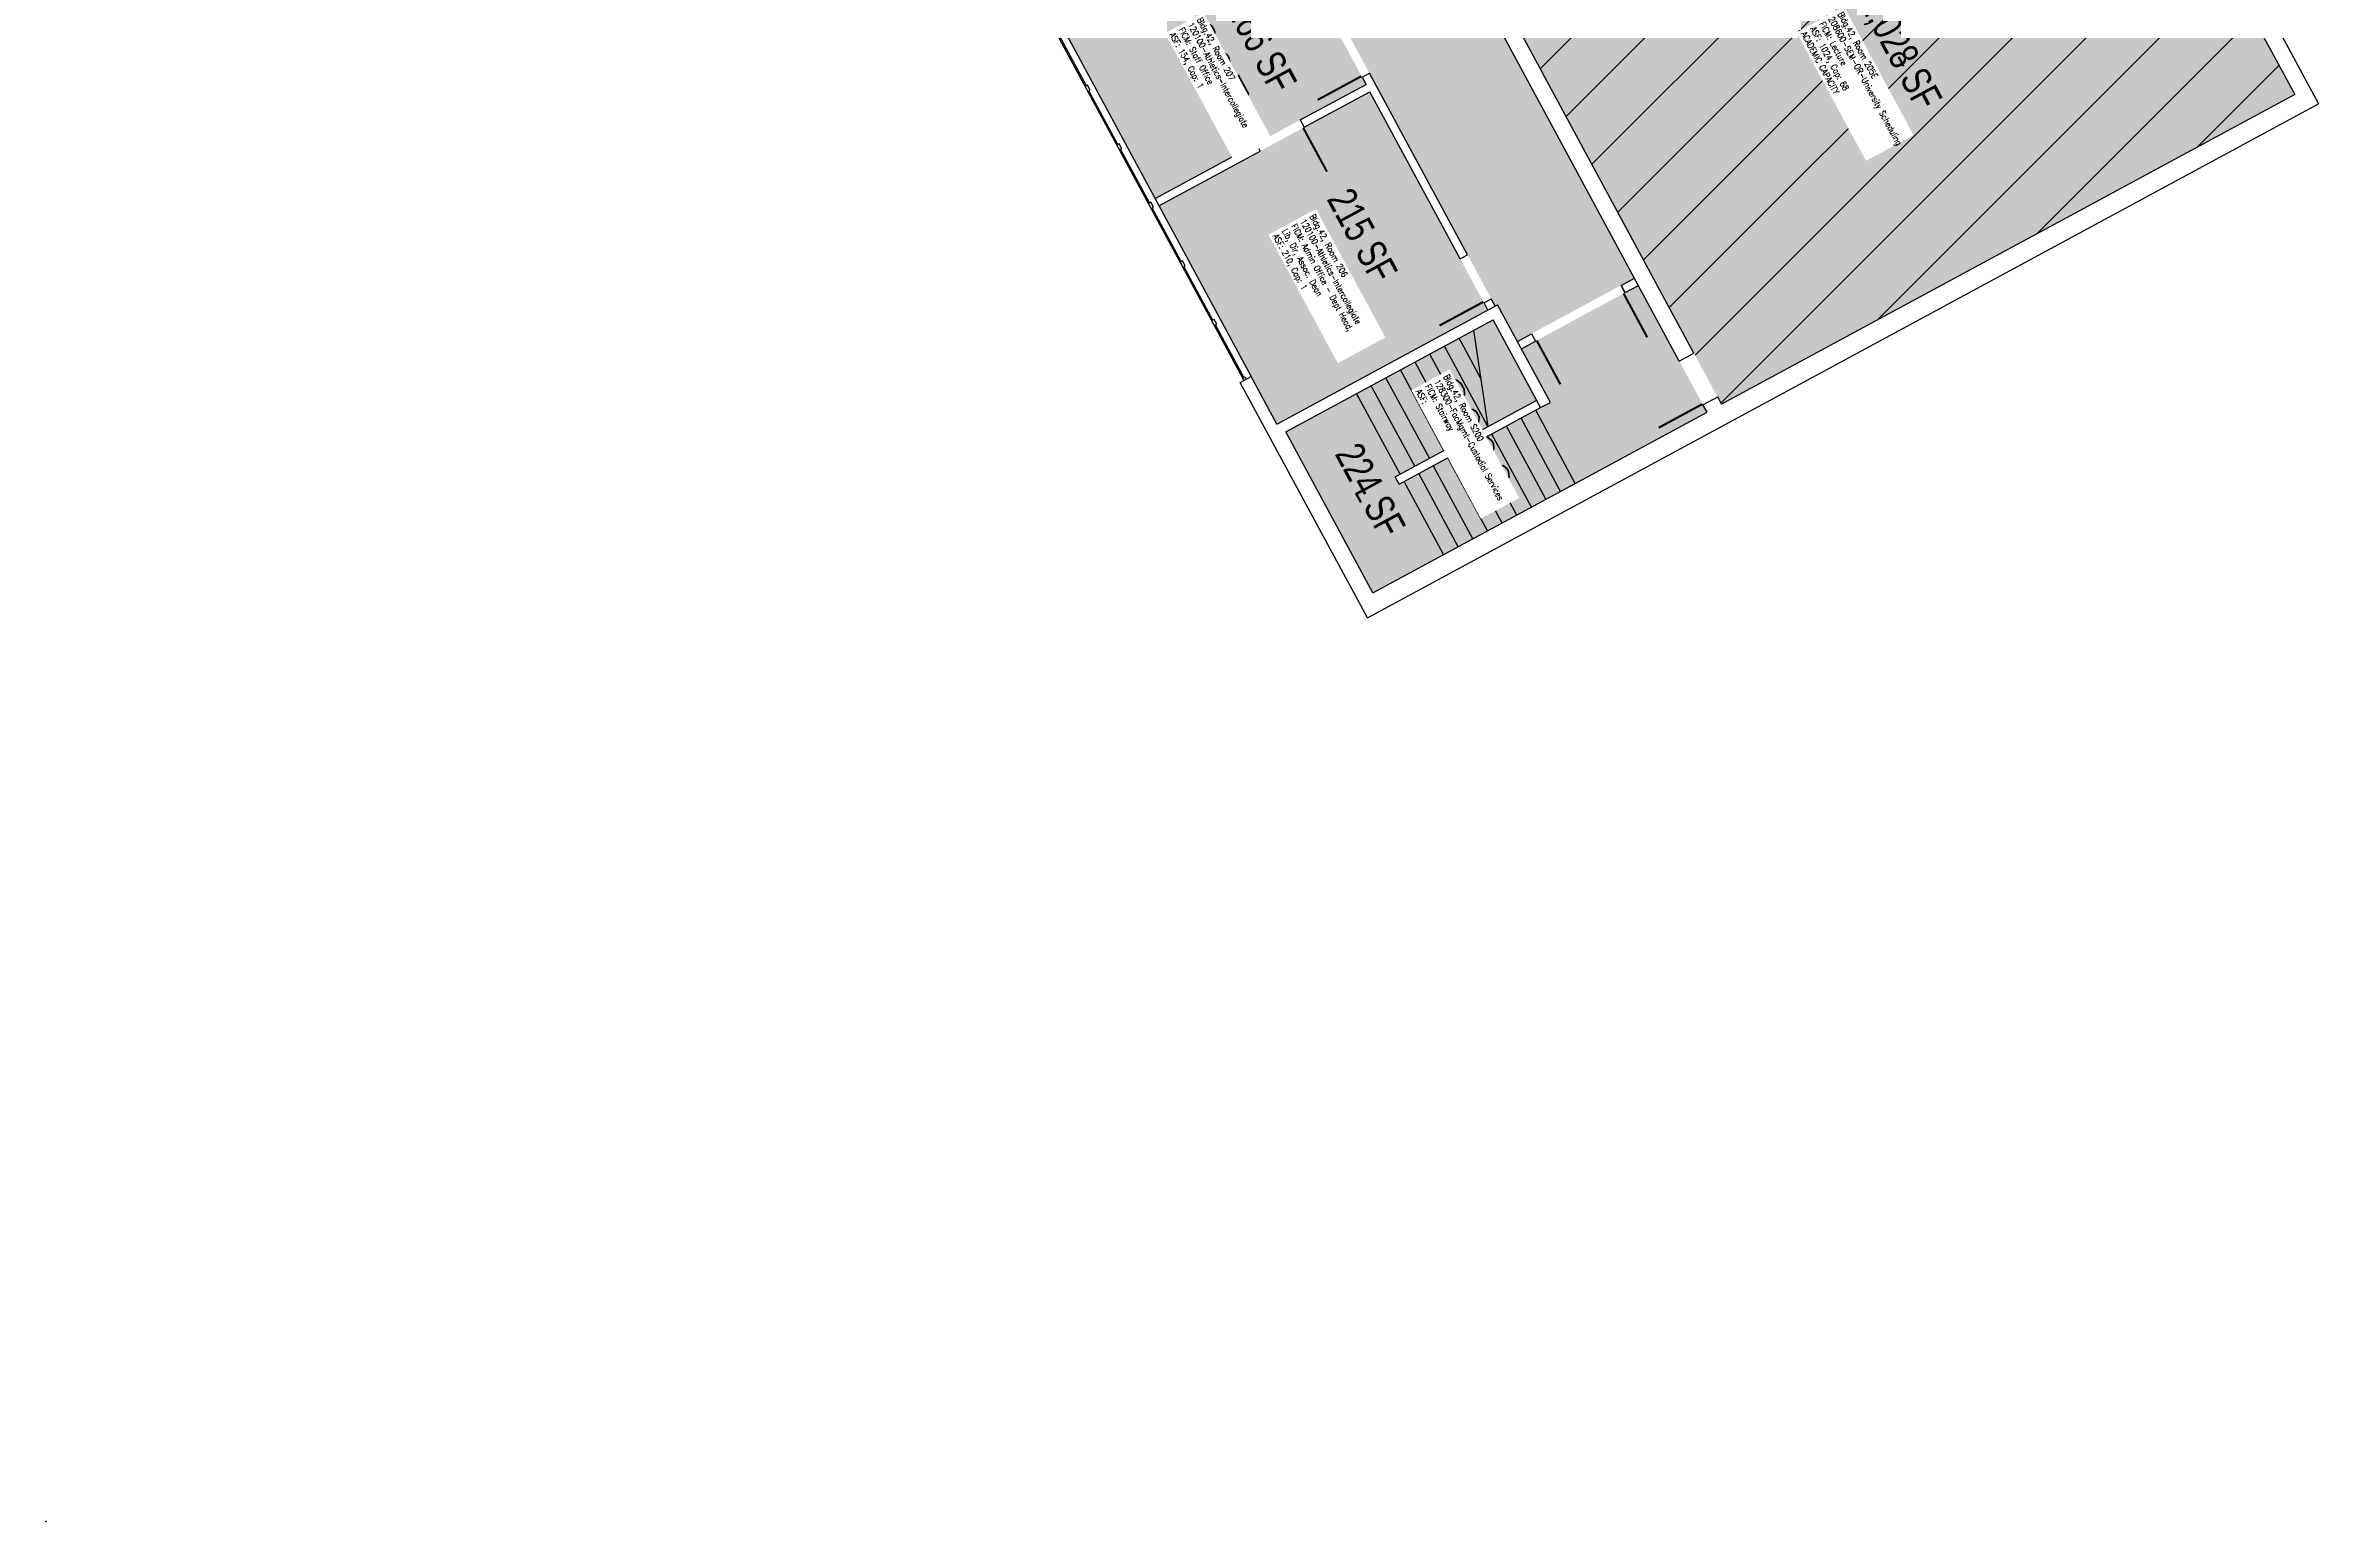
# Model space of a CAD drawing. Header units: inches. Extents: x 69219380 to 69221128, y 27664709 to 27667706.
# Drawn here: x 69219488 to 69221128, y 27664709 to 27665774 of the extents above; entities that cross this region are included whole.
import ezdxf
from ezdxf.enums import TextEntityAlignment as Align

# ---------------------------------------------------------------- set-up
doc = ezdxf.new("R2010")
doc.units = ezdxf.units.IN
doc.header["$LTSCALE"] = 240
doc.header["$MEASUREMENT"] = 0
for name, color, linetype in [('A-DOOR', 2, 'CONTINUOUS'), ('A-FLOR', 3, 'CONTINUOUS'), ('A-GLAZ', 1, 'CONTINUOUS'), ('A-GLAZ-SILL', 2, 'CONTINUOUS'), ('A-IDEN-RNUM', 7, 'CONTINUOUS'), ('A-IDEN-SNUM', 4, 'CONTINUOUS'), ('A-IDEN-VNUM', 4, 'CONTINUOUS'), ('A-WALL', 5, 'CONTINUOUS'), ('AREA-TEXT', 3, 'CONTINUOUS'), ('Rooms-Capacity', 4, 'CONTINUOUS'), ('Rooms-Category-Color', 7, 'CONTINUOUS'), ('Rooms-College-Color', 7, 'CONTINUOUS'), ('Rooms-Department-Color', 7, 'CONTINUOUS'), ('Rooms-Division-Color', 7, 'CONTINUOUS'), ('Rooms-Information', 7, 'CONTINUOUS')]:
    doc.layers.add(name, color=color, linetype=linetype)
doc.styles.add('AREA', font='arial.ttf', dxfattribs={"width": 0.75, "height": 21})
doc.styles.add('ROOMSNUMBER', font='txt.shx', dxfattribs={"height": 0.03})
doc.styles.add('ROOMVNUMBER', font='simplex.shx', dxfattribs={"width": 0.85})

msp = doc.modelspace()

# ---------------------------------------------------------------- hatches: boundary and pattern name
at = {"layer": 'Rooms-Capacity'}
h = msp.add_hatch(dxfattribs=at)
h.set_pattern_fill('ANSI31', color=256, scale=300, style=0)
h.set_pattern_definition([(45, (0, 0), (-26.516504294, 26.516504294), [])])
h.paths.add_polyline_path([(69220542.5, 27665801.2), (69220829.2, 27665956.1), (69220844.7, 27665927.3), (69220971.6, 27665995.9), (69221110.5, 27665738.7), (69220697, 27665515.3)])
at = {"layer": 'Rooms-Category-Color', "true_color": 0xadadad}
for points in [[(69219829.8, 27667094.9), (69219821.2, 27667110.8), (69219831.8, 27667116.5), (69219832.7, 27667114.7), (69220114.3, 27667266.8), (69220186.4, 27667305.8), (69220177.4, 27667322.5), (69220139.8, 27667392), (69220041.2, 27667338.7), (69219689.4, 27667148.6), (69220533.7, 27665586.2), (69220535.4, 27665587.1), (69220549.7, 27665560.7), (69220634.2, 27665606.4), (69220302.3, 27666220.4), (69220239.6, 27666336.6), (69220216.8, 27666378.8), (69220199.6, 27666410.5), (69220163.5, 27666477.3)], [(69220382.6, 27665495.4), (69220445.4, 27665379.3), (69220686.5, 27665509.6), (69220637, 27665601.1), (69220552.6, 27665555.4), (69220573.5, 27665516.7), (69220566.4, 27665512.9), (69220464.4, 27665457.8), (69220461.5, 27665463.1), (69220563.6, 27665518.2), (69220532.2, 27665576.3)]]:
    msp.add_hatch(color=253, dxfattribs=at).paths.add_polyline_path(points)
at = {"layer": 'Rooms-Category-Color', "true_color": 0xffff64}
msp.add_hatch(color=51, dxfattribs=at).paths.add_polyline_path([(69220542.5, 27665801.2), (69220829.2, 27665956.1), (69220844.7, 27665927.3), (69220971.6, 27665995.9), (69221110.5, 27665738.7), (69220697, 27665515.3)])
at = {"layer": 'Rooms-Category-Color', "true_color": 0xfa9ba3}
for points in [[(69220233.2, 27665790.9), (69220234.6, 27665788.3), (69220224.1, 27665782.6), (69220288.3, 27665663.8), (69220440.5, 27665746.1), (69220374.9, 27665867.5)], [(69220443.3, 27665740.8), (69220291.1, 27665658.5), (69220357.7, 27665535.4), (69220376.2, 27665501.1), (69220528.4, 27665583.3)]]:
    msp.add_hatch(color=241, dxfattribs=at).paths.add_polyline_path(points)
at = {"layer": 'Rooms-College-Color', "true_color": 0xadadad}
for points in [[(69219829.8, 27667094.9), (69219821.2, 27667110.8), (69219831.8, 27667116.5), (69219832.7, 27667114.7), (69220114.3, 27667266.8), (69220186.4, 27667305.8), (69220177.4, 27667322.5), (69220139.8, 27667392), (69220041.2, 27667338.7), (69219689.4, 27667148.6), (69220533.7, 27665586.2), (69220535.4, 27665587.1), (69220549.7, 27665560.7), (69220634.2, 27665606.4), (69220302.3, 27666220.4), (69220239.6, 27666336.6), (69220216.8, 27666378.8), (69220199.6, 27666410.5), (69220163.5, 27666477.3)], [(69220382.6, 27665495.4), (69220445.4, 27665379.3), (69220686.5, 27665509.6), (69220637, 27665601.1), (69220552.6, 27665555.4), (69220573.5, 27665516.7), (69220566.4, 27665512.9), (69220464.4, 27665457.8), (69220461.5, 27665463.1), (69220563.6, 27665518.2), (69220532.2, 27665576.3)]]:
    msp.add_hatch(color=253, dxfattribs=at).paths.add_polyline_path(points)
at = {"layer": 'Rooms-College-Color', "true_color": 0xffff64}
for points in [[(69220542.5, 27665801.2), (69220829.2, 27665956.1), (69220844.7, 27665927.3), (69220971.6, 27665995.9), (69221110.5, 27665738.7), (69220697, 27665515.3)], [(69220233.2, 27665790.9), (69220234.6, 27665788.3), (69220224.1, 27665782.6), (69220288.3, 27665663.8), (69220440.5, 27665746.1), (69220374.9, 27665867.5)], [(69220443.3, 27665740.8), (69220291.1, 27665658.5), (69220357.7, 27665535.4), (69220376.2, 27665501.1), (69220528.4, 27665583.3)]]:
    msp.add_hatch(color=51, dxfattribs=at).paths.add_polyline_path(points)
at = {"layer": 'Rooms-Department-Color', "true_color": 0xacacac}
for points in [[(69219829.8, 27667094.9), (69219821.2, 27667110.8), (69219831.8, 27667116.5), (69219832.7, 27667114.7), (69220114.3, 27667266.8), (69220186.4, 27667305.8), (69220177.4, 27667322.5), (69220139.8, 27667392), (69220041.2, 27667338.7), (69219689.4, 27667148.6), (69220533.7, 27665586.2), (69220535.4, 27665587.1), (69220549.7, 27665560.7), (69220634.2, 27665606.4), (69220302.3, 27666220.4), (69220239.6, 27666336.6), (69220216.8, 27666378.8), (69220199.6, 27666410.5), (69220163.5, 27666477.3)], [(69220382.6, 27665495.4), (69220445.4, 27665379.3), (69220686.5, 27665509.6), (69220637, 27665601.1), (69220552.6, 27665555.4), (69220573.5, 27665516.7), (69220566.4, 27665512.9), (69220464.4, 27665457.8), (69220461.5, 27665463.1), (69220563.6, 27665518.2), (69220532.2, 27665576.3)]]:
    msp.add_hatch(color=253, dxfattribs=at).paths.add_polyline_path(points)
at = {"layer": 'Rooms-Department-Color', "true_color": 0x003fff}
msp.add_hatch(color=160, dxfattribs=at).paths.add_polyline_path([(69220542.5, 27665801.2), (69220829.2, 27665956.1), (69220844.7, 27665927.3), (69220971.6, 27665995.9), (69221110.5, 27665738.7), (69220697, 27665515.3)])
at = {"layer": 'Rooms-Department-Color', "true_color": 0x604aed}
for points in [[(69220233.2, 27665790.9), (69220234.6, 27665788.3), (69220224.1, 27665782.6), (69220288.3, 27665663.8), (69220440.5, 27665746.1), (69220374.9, 27665867.5)], [(69220443.3, 27665740.8), (69220291.1, 27665658.5), (69220357.7, 27665535.4), (69220376.2, 27665501.1), (69220528.4, 27665583.3)]]:
    msp.add_hatch(color=173, dxfattribs=at).paths.add_polyline_path(points)
at = {"layer": 'Rooms-Division-Color', "true_color": 0xadadad}
for points in [[(69219829.8, 27667094.9), (69219821.2, 27667110.8), (69219831.8, 27667116.5), (69219832.7, 27667114.7), (69220114.3, 27667266.8), (69220186.4, 27667305.8), (69220177.4, 27667322.5), (69220139.8, 27667392), (69220041.2, 27667338.7), (69219689.4, 27667148.6), (69220533.7, 27665586.2), (69220535.4, 27665587.1), (69220549.7, 27665560.7), (69220634.2, 27665606.4), (69220302.3, 27666220.4), (69220239.6, 27666336.6), (69220216.8, 27666378.8), (69220199.6, 27666410.5), (69220163.5, 27666477.3)], [(69220382.6, 27665495.4), (69220445.4, 27665379.3), (69220686.5, 27665509.6), (69220637, 27665601.1), (69220552.6, 27665555.4), (69220573.5, 27665516.7), (69220566.4, 27665512.9), (69220464.4, 27665457.8), (69220461.5, 27665463.1), (69220563.6, 27665518.2), (69220532.2, 27665576.3)]]:
    msp.add_hatch(color=253, dxfattribs=at).paths.add_polyline_path(points)
at = {"layer": 'Rooms-Division-Color', "true_color": 0x003fff}
msp.add_hatch(color=160, dxfattribs=at).paths.add_polyline_path([(69220542.5, 27665801.2), (69220829.2, 27665956.1), (69220844.7, 27665927.3), (69220971.6, 27665995.9), (69221110.5, 27665738.7), (69220697, 27665515.3)])
at = {"layer": 'Rooms-Division-Color', "true_color": 0x604aed}
for points in [[(69220233.2, 27665790.9), (69220234.6, 27665788.3), (69220224.1, 27665782.6), (69220288.3, 27665663.8), (69220440.5, 27665746.1), (69220374.9, 27665867.5)], [(69220443.3, 27665740.8), (69220291.1, 27665658.5), (69220357.7, 27665535.4), (69220376.2, 27665501.1), (69220528.4, 27665583.3)]]:
    msp.add_hatch(color=173, dxfattribs=at).paths.add_polyline_path(points)

# ---------------------------------------------------------------- linework, layer by layer
at = {"layer": 'A-DOOR'}
for points in [[(69220437.2, 27665752, 1.5, 1.5, 0), (69220405.6, 27665734.9, 0, 0, 0), (69220405.9, 27665734.2, 0, 0, -0.414214), (69220420.5, 27665783, 0, 0, -0.414214)], [(69220395.1, 27665714.8, 1.5, 1.5, 0), (69220412.3, 27665683.1, 0, 0, 0), (69220412.9, 27665683.4, 0, 0, -0.414214), (69220364.1, 27665698, 0, 0, -0.414214)], [(69220525.2, 27665589.2, 1.5, 1.5, 0), (69220493.5, 27665572.1, 0, 0, 0), (69220493.9, 27665571.5, 0, 0, -0.414214), (69220508.4, 27665620.3, 0, 0, -0.414214)], [(69220626.3, 27665595.3, 1.5, 1.5, 0), (69220643.4, 27665563.6, 0, 0, 0), (69220644.1, 27665563.9, 0, 0, -0.414214), (69220595.3, 27665578.5, 0, 0, -0.414214)], [(69220563.6, 27665561.4, 1.5, 1.5, 0), (69220580.7, 27665529.7, 0, 0, 0), (69220580.1, 27665529.4, 0, 0, 0.391007), (69220595.7, 27665577.6, 0, 0, 0.414214)], [(69220683.2, 27665515.5, 1.5, 1.5, 0), (69220651.6, 27665498.4, 0, 0, 0), (69220651.9, 27665497.7, 0, 0, -0.414214), (69220666.5, 27665546.5, 0, 0, -0.414214)]]:
    msp.add_lwpolyline(points, format="xyseb", dxfattribs=at)
at = {"layer": 'A-FLOR'}
for p, q in [((69220523.3, 27665533.9), (69220507.6, 27665563)), ((69220518.1, 27665568.7), (69220528.4, 27665499.2)), ((69220507.3, 27665487.8), (69220475.9, 27665545.8)), ((69220517.8, 27665493.5), (69220486.5, 27665551.5)), ((69220528.4, 27665499.2), (69220497, 27665557.2)), ((69220475.6, 27665470.7), (69220444.2, 27665528.7)), ((69220486.2, 27665476.4), (69220454.8, 27665534.4)), ((69220496.7, 27665482.1), (69220465.3, 27665540.1)), ((69220465.1, 27665465), (69220433.7, 27665523)), ((69220591.4, 27665458.2), (69220562.9, 27665511)), ((69220570.3, 27665446.8), (69220541.8, 27665499.6)), ((69220580.9, 27665452.5), (69220552.4, 27665505.3)), ((69220538.7, 27665429.7), (69220510.1, 27665482.5)), ((69220549.2, 27665435.4), (69220520.7, 27665488.2)), ((69220559.8, 27665441.1), (69220531.3, 27665493.9)), ((69220507, 27665412.6), (69220478.5, 27665465.4)), ((69220517.5, 27665418.3), (69220489, 27665471.1)), ((69220528.1, 27665424), (69220499.6, 27665476.8)), ((69220496.4, 27665406.9), (69220467.9, 27665459.7))]:
    msp.add_line(p, q, dxfattribs=at)
at = {"layer": 'A-GLAZ'}
for p, q in [((69220238.7, 27665745), (69220217.8, 27665783.7)), ((69220261.5, 27665702.8), (69220240.6, 27665741.5)), ((69220284.3, 27665660.6), (69220263.4, 27665699.3)), ((69220307.2, 27665618.3), (69220286.2, 27665657)), ((69220330, 27665576.1), (69220309.1, 27665614.8)), ((69220352.8, 27665533.9), (69220331.9, 27665572.6))]:
    msp.add_line(p, q, dxfattribs=at)
at = {"layer": 'A-GLAZ-SILL'}
for p, q in [((69220215.9, 27665785), (69220351.4, 27665534.3)), ((69220221.2, 27665787.9), (69220357.7, 27665535.4))]:
    msp.add_line(p, q, dxfattribs=at)
at = {"layer": 'A-WALL'}
for p, q in [((69220755.4, 27666395.9), (69221110.5, 27665738.7)), ((69220677, 27665552.2), (69220361.9, 27666135.5)), ((69220666.5, 27665546.5), (69220351.3, 27666129.8)), ((69221040.7, 27665893.1), (69221127.7, 27665732.1)), ((69220239.6, 27665745.5), (69220237.8, 27665744.5)), ((69220237.8, 27665744.5), (69220239.7, 27665741)), ((69220241.5, 27665742), (69220239.6, 27665745.5)), ((69220239.7, 27665741), (69220241.5, 27665742)), ((69220392.9, 27665720.4), (69220440.5, 27665746.1)), ((69220395.8, 27665715.1), (69220443.3, 27665740.8)), ((69220437.6, 27665751.3), (69220442.9, 27665754.2)), ((69220437.6, 27665751.3), (69220440.5, 27665746.1)), ((69220513.7, 27665623.1), (69220442.9, 27665754.2)), ((69220508.4, 27665620.3), (69220443.3, 27665740.8)), ((69220441.5, 27665361.3), (69221127.7, 27665732.1)), ((69221110.5, 27665738.7), (69220697, 27665515.3)), ((69220392.9, 27665720.4), (69220395.8, 27665715.1)), ((69220262.4, 27665703.3), (69220260.6, 27665702.3)), ((69220260.6, 27665702.3), (69220262.5, 27665698.8)), ((69220264.3, 27665699.7), (69220262.4, 27665703.3)), ((69220262.5, 27665698.8), (69220264.3, 27665699.7)), ((69220288.3, 27665663.8), (69220361.3, 27665703.3)), ((69220291.1, 27665658.5), (69220364.1, 27665698)), ((69220361.3, 27665703.3), (69220364.1, 27665698)), ((69220285.2, 27665661), (69220283.5, 27665660.1)), ((69220283.5, 27665660.1), (69220285.4, 27665656.6)), ((69220287.1, 27665657.5), (69220285.2, 27665661)), ((69220288.3, 27665663.8), (69220291.1, 27665658.5)), ((69220285.4, 27665656.6), (69220287.1, 27665657.5)), ((69220308, 27665618.8), (69220306.3, 27665617.9)), ((69220306.3, 27665617.9), (69220308.2, 27665614.3)), ((69220309.9, 27665615.3), (69220308, 27665618.8)), ((69220308.2, 27665614.3), (69220309.9, 27665615.3)), ((69220508.4, 27665620.3), (69220513.7, 27665623.1)), ((69220624.5, 27665601.1), (69220634.2, 27665606.4)), ((69220624.5, 27665601.1), (69220627.4, 27665595.9)), ((69220627.5, 27665595.6), (69220624.6, 27665600.9)), ((69220627.4, 27665595.9), (69220637, 27665601.1)), ((69220330.9, 27665576.6), (69220329.1, 27665575.6)), ((69220332.8, 27665573.1), (69220330.9, 27665576.6)), ((69220376.2, 27665501.1), (69220535.4, 27665587.1)), ((69220525.6, 27665588.6), (69220530.8, 27665591.4)), ((69220528.4, 27665583.3), (69220525.6, 27665588.6)), ((69220533.7, 27665586.2), (69220530.8, 27665591.4)), ((69220573.5, 27665516.7), (69220535.4, 27665587.1)), ((69220329.1, 27665575.6), (69220331, 27665572.1)), ((69220331, 27665572.1), (69220332.8, 27665573.1)), ((69220382.6, 27665495.4), (69220532.2, 27665576.3)), ((69220566.4, 27665512.9), (69220532.2, 27665576.3)), ((69220549.7, 27665560.7), (69220559.8, 27665566.2)), ((69220552.6, 27665555.4), (69220562.7, 27665560.9)), ((69220559.8, 27665566.2), (69220562.7, 27665560.9)), ((69220666.5, 27665546.5), (69220677, 27665552.2)), ((69220349.7, 27665531.1), (69220357.7, 27665535.4)), ((69220441.5, 27665361.3), (69220349.7, 27665531.1)), ((69220351.4, 27665534.3), (69220353.2, 27665535.2)), ((69220352.4, 27665532.5), (69220351.4, 27665534.3)), ((69220353.2, 27665535.2), (69220354.1, 27665533.5)), ((69220376.2, 27665501.1), (69220357.7, 27665535.4)), ((69220461.5, 27665463.1), (69220563.6, 27665518.2)), ((69220464.4, 27665457.8), (69220566.4, 27665512.9)), ((69220566.4, 27665512.9), (69220573.5, 27665516.7)), ((69220683.6, 27665514.9), (69220694.2, 27665520.6)), ((69220686.5, 27665509.6), (69220683.6, 27665514.9)), ((69220697, 27665515.3), (69220694.2, 27665520.6)), ((69220445.4, 27665379.3), (69220382.6, 27665495.4)), ((69220445.4, 27665379.3), (69220686.5, 27665509.6)), ((69220464.4, 27665457.8), (69220461.5, 27665463.1)), ((69219487.7, 27664709.5), (69219488.6, 27664710)), ((69219487.7, 27664709.5), (69219488.6, 27664710))]:
    msp.add_line(p, q, dxfattribs=at)

# ---------------------------------------------------------------- texts
at = {"layer": 'A-IDEN-RNUM', "style": 'ROOMSNUMBER', "width": 0.85}
for s, p in [('0205-E0', (69220826.5, 27665762.6)), ('0207-00', (69220329, 27665748.3)), ('0206-00', (69220401.7, 27665613.7)), ('S200-00', (69220435, 27665447.9))]:
    msp.add_text(s, height=0.96, rotation=298.39, dxfattribs=at).set_placement(p, align=Align.MIDDLE)
at = {"layer": 'A-IDEN-SNUM', "style": 'ROOMSNUMBER', "width": 0.85}
for s, p in [('04200205E0', (69220826.5, 27665762.6)), ('0420020700', (69220329, 27665748.3)), ('0420020600', (69220401.7, 27665613.7)), ('0420S20000', (69220435, 27665447.9))]:
    msp.add_text(s, height=0.96, rotation=298.39, dxfattribs=at).set_placement(p, align=Align.MIDDLE)
at = {"layer": 'A-IDEN-VNUM', "style": 'ROOMVNUMBER', "width": 0.85}
for s, p in [('207', (69220327.4, 27665758.5)), ('205E', (69220790.2, 27665749.1)), ('206', (69220401.7, 27665613.7)), ('S200', (69220512.6, 27665490.6))]:
    msp.add_text(s, height=31.5, rotation=298.39, dxfattribs=at).set_placement(p, align=Align.MIDDLE)
at = {"layer": 'AREA-TEXT', "style": 'AREA', "width": 0.75}
for s, p in [('166 SF', (69220365.2, 27665773.9)), ('1,028 SF', (69220826.5, 27665770)), ('215 SF', (69220437.9, 27665637.2)), ('224 SF', (69220443.7, 27665453.4))]:
    msp.add_text(s, height=21, rotation=298.39, dxfattribs=at).set_placement(p, align=Align.MIDDLE_CENTER)

# ---------------------------------------------------------------- next in the draw order: texts
at = {"layer": 'Rooms-Information', "char_height": 4.5, "width": 100.8, "attachment_point": 7, "rotation": 298.39, "style": 'ROOMVNUMBER', "bg_fill": 3, "box_fill_scale": 1.5, "bg_fill_color": 256, "bg_fill_true_color": 13158600, "bg_fill_transparency": 0}
for s, insert in [('Bldg.42, Room 207^M^J120100-Athletics-Intercollegiate^M^JFICM: Staff Office^M^JASF: 154, Cap: 1', (69220297.2, 27665781.3)), ('Bldg.42, Room 205E^M^J208600-SEM-OR-University Scheduling^M^JFICM: Lecture^M^JASF: 1024, Cap: 68^M^JACADEMIC CAPACITY', (69220754.2, 27665782.6)), ('Bldg.42, Room 206^M^J120100-Athletics-Intercollegiate^M^JFICM: Admin Office - Dept Head, Lib, Dir, Assoc. Dean^M^JASF: 210, Cap: 1', (69220371.8, 27665636)), ('Bldg.42, Room S200^M^J128300-FacMgmt-Custodial Services^M^JFICM: Stairway^M^JASF: ', (69220476.3, 27665524.6))]:
    msp.add_mtext(s, dxfattribs=dict(at, insert=insert))

doc.saveas('drawing.dxf')
